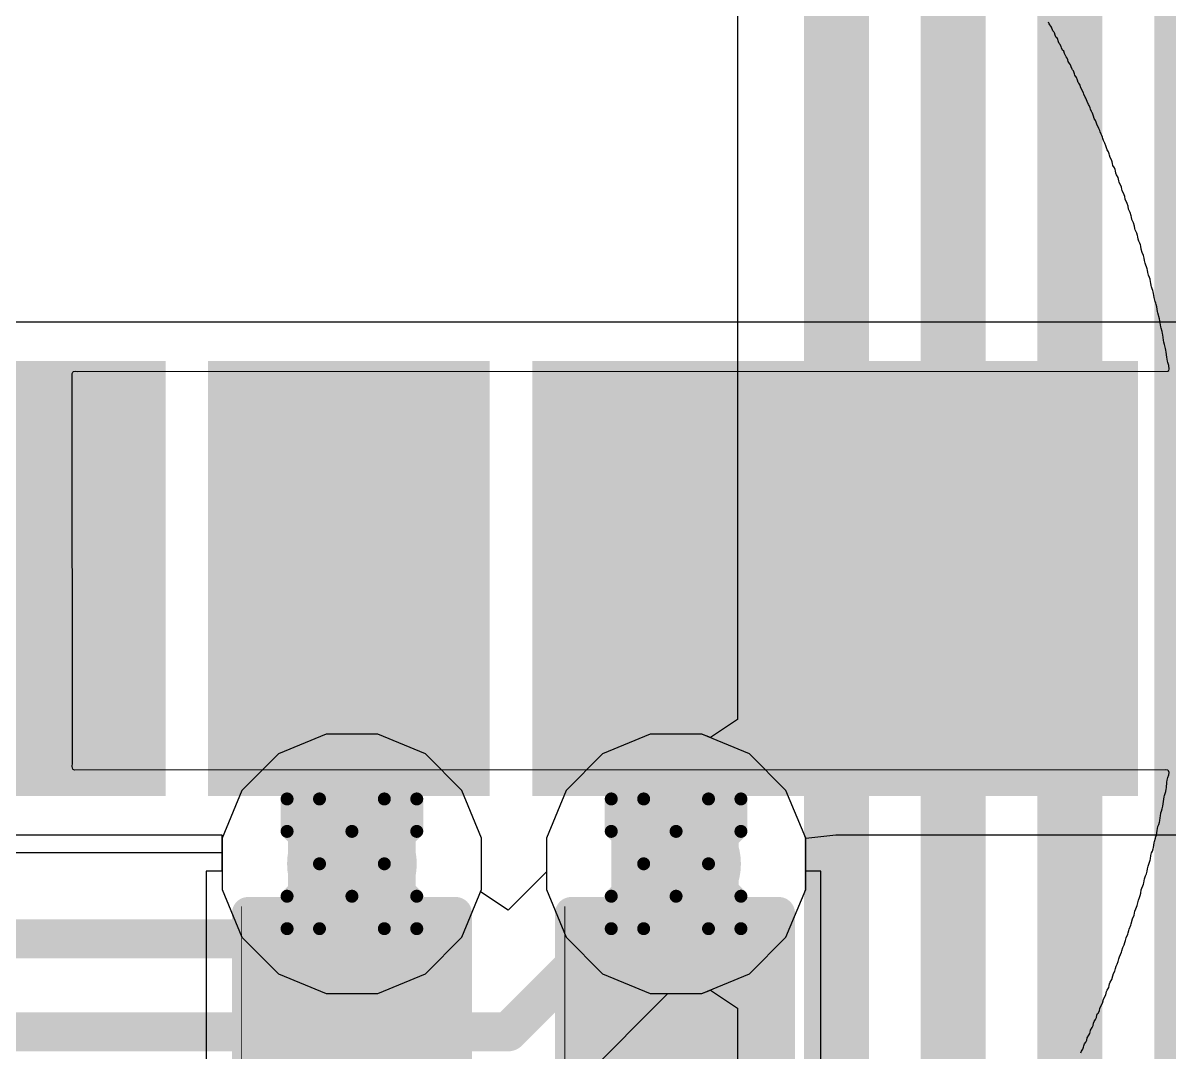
# Model space of a CAD drawing. Header units: inches. Extents: x -13 to 356, y -4 to 120.
# Drawn here: x 20.821 to 25.311, y 17.483 to 21.513 of the extents above; entities that cross this region are included whole.
import ezdxf

# ---------------------------------------------------------------- set-up
doc = ezdxf.new("R2010")
doc.units = ezdxf.units.IN
for name, color, linetype in [('Bottom Layer', 5, 'Continuous'), ('Bottom Overlay', 54, 'Continuous'), ('Drill Drawing', 1, 'Continuous'), ('GND', 16, 'Continuous'), ('POWER', 76, 'Continuous'), ('Top Layer', 1, 'Continuous'), ('Top Overlay', 2, 'Continuous'), ('Top Paste', 8, 'Continuous'), ('Top Solder', 216, 'Continuous'), ('Via Holes', 16, 'Continuous')]:
    doc.layers.add(name, color=color, linetype=linetype)

# ---------------------------------------------------------------- blocks, each defined once
blk = doc.blocks.new('R___0402_11')
at = {"layer": 'Top Layer'}
for points in [[(-0.6985, -0.3175), (-0.6985, 0.3175), (-0.2413, 0.3175), (-0.2413, -0.3175)], [(0.2413, -0.3175), (0.2413, 0.3175), (0.6985, 0.3175), (0.6985, -0.3175)]]:
    blk.add_hatch(color=1, dxfattribs=at).paths.add_polyline_path(points)
at = {"layer": 'Top Paste'}
for points in [[(-0.6985, -0.3175), (-0.6985, 0.3175), (-0.2413, 0.3175), (-0.2413, -0.3175)], [(0.2413, -0.3175), (0.2413, 0.3175), (0.6985, 0.3175), (0.6985, -0.3175)]]:
    blk.add_hatch(color=8, dxfattribs=at).paths.add_polyline_path(points)
at = {"layer": 'Top Solder'}
for points in [[(-0.7535, -0.3725), (-0.7535, 0.3725), (-0.1863, 0.3725), (-0.1863, -0.3725)], [(0.1863, -0.3725), (0.1863, 0.3725), (0.7535, 0.3725), (0.7535, -0.3725)]]:
    blk.add_hatch(color=216, dxfattribs=at).paths.add_polyline_path(points)
at = {"layer": 'Top Overlay'}
for points in [[(-0.7874, -0.4064, 0.127, 0.127, 0), (-0.7874, 0.4064, 0.127, 0.127, 0)], [(0.7874, 0.4064, 0.127, 0.127, 0), (-0.7874, 0.4064, 0.127, 0.127, 0)], [(0.7874, -0.4064, 0.127, 0.127, 0), (0.7874, 0.4064, 0.127, 0.127, 0)], [(0.7874, -0.4064, 0.127, 0.127, 0), (-0.7874, -0.4064, 0.127, 0.127, 0)], [(0.8128, -0.4318, 0.00323, 0.00323, 0), (-0.8128, -0.4318, 0.00323, 0.00323, 0)]]:
    blk.add_lwpolyline(points, format="xyseb", dxfattribs=at)
for points in [[(-0.8191, 0.4064, 0.0635, 0.0635, 1), (-0.7556, 0.4064, 0.0635, 0.0635, 1)], [(-0.8191, 0.4064, 0.0635, 0.0635, 1), (-0.7556, 0.4064, 0.0635, 0.0635, 1)], [(0.7556, 0.4064, 0.0635, 0.0635, 1), (0.8191, 0.4064, 0.0635, 0.0635, 1)], [(0.7556, 0.4064, 0.0635, 0.0635, 1), (0.8191, 0.4064, 0.0635, 0.0635, 1)], [(-0.8191, -0.4064, 0.0635, 0.0635, 1), (-0.7556, -0.4064, 0.0635, 0.0635, 1)], [(-0.8191, -0.4064, 0.0635, 0.0635, 1), (-0.7556, -0.4064, 0.0635, 0.0635, 1)], [(0.7556, -0.4064, 0.0635, 0.0635, 1), (0.8191, -0.4064, 0.0635, 0.0635, 1)], [(0.7556, -0.4064, 0.0635, 0.0635, 1), (0.8191, -0.4064, 0.0635, 0.0635, 1)], [(-0.8136, -0.4318, 0.00161, 0.00161, 1), (-0.812, -0.4318, 0.00161, 0.00161, 1)], [(0.812, -0.4318, 0.00161, 0.00161, 1), (0.8136, -0.4318, 0.00161, 0.00161, 1)]]:
    blk.add_lwpolyline(points, format="xyseb", close=True, dxfattribs=at)
blk = doc.blocks.new('R___0402_12')
at = {"layer": 'Top Layer'}
for points in [[(-0.6985, -0.3175), (-0.6985, 0.3175), (-0.2413, 0.3175), (-0.2413, -0.3175)], [(0.2413, -0.3175), (0.2413, 0.3175), (0.6985, 0.3175), (0.6985, -0.3175)]]:
    blk.add_hatch(color=1, dxfattribs=at).paths.add_polyline_path(points)
at = {"layer": 'Top Paste'}
for points in [[(-0.6985, -0.3175), (-0.6985, 0.3175), (-0.2413, 0.3175), (-0.2413, -0.3175)], [(0.2413, -0.3175), (0.2413, 0.3175), (0.6985, 0.3175), (0.6985, -0.3175)]]:
    blk.add_hatch(color=8, dxfattribs=at).paths.add_polyline_path(points)
at = {"layer": 'Top Solder'}
for points in [[(-0.7535, -0.3725), (-0.7535, 0.3725), (-0.1863, 0.3725), (-0.1863, -0.3725)], [(0.1863, -0.3725), (0.1863, 0.3725), (0.7535, 0.3725), (0.7535, -0.3725)]]:
    blk.add_hatch(color=216, dxfattribs=at).paths.add_polyline_path(points)
at = {"layer": 'Top Overlay'}
for points in [[(-0.7874, -0.4064, 0.127, 0.127, 0), (-0.7874, 0.4064, 0.127, 0.127, 0)], [(0.7874, 0.4064, 0.127, 0.127, 0), (-0.7874, 0.4064, 0.127, 0.127, 0)], [(0.7874, -0.4064, 0.127, 0.127, 0), (0.7874, 0.4064, 0.127, 0.127, 0)], [(0.7874, -0.4064, 0.127, 0.127, 0), (-0.7874, -0.4064, 0.127, 0.127, 0)], [(0.8128, -0.4318, 0.00323, 0.00323, 0), (-0.8128, -0.4318, 0.00323, 0.00323, 0)]]:
    blk.add_lwpolyline(points, format="xyseb", dxfattribs=at)
for points in [[(-0.8191, 0.4064, 0.0635, 0.0635, 1), (-0.7556, 0.4064, 0.0635, 0.0635, 1)], [(-0.8191, 0.4064, 0.0635, 0.0635, 1), (-0.7556, 0.4064, 0.0635, 0.0635, 1)], [(0.7556, 0.4064, 0.0635, 0.0635, 1), (0.8191, 0.4064, 0.0635, 0.0635, 1)], [(0.7556, 0.4064, 0.0635, 0.0635, 1), (0.8191, 0.4064, 0.0635, 0.0635, 1)], [(-0.8191, -0.4064, 0.0635, 0.0635, 1), (-0.7556, -0.4064, 0.0635, 0.0635, 1)], [(-0.8191, -0.4064, 0.0635, 0.0635, 1), (-0.7556, -0.4064, 0.0635, 0.0635, 1)], [(0.7556, -0.4064, 0.0635, 0.0635, 1), (0.8191, -0.4064, 0.0635, 0.0635, 1)], [(0.7556, -0.4064, 0.0635, 0.0635, 1), (0.8191, -0.4064, 0.0635, 0.0635, 1)], [(-0.8136, -0.4318, 0.00161, 0.00161, 1), (-0.812, -0.4318, 0.00161, 0.00161, 1)], [(0.812, -0.4318, 0.00161, 0.00161, 1), (0.8136, -0.4318, 0.00161, 0.00161, 1)]]:
    blk.add_lwpolyline(points, format="xyseb", close=True, dxfattribs=at)
blk = doc.blocks.new('41_SMD_M______21')
at = {"layer": 'Top Layer'}
for points in [[(8, 2.98), (9.5, 2.98), (9.5, 2.08), (8, 2.08)], [(8, 1.71), (9.5, 1.71), (9.5, 0.81), (8, 0.81)], [(8, 0.44), (9.5, 0.44), (9.5, -0.46), (8, -0.46)], [(8, -0.83), (9.5, -0.83), (9.5, -1.73), (8, -1.73)]]:
    blk.add_hatch(color=1, dxfattribs=at).paths.add_polyline_path(points)
at = {"layer": 'Top Paste'}
for points in [[(8, 2.98), (9.5, 2.98), (9.5, 2.08), (8, 2.08)], [(8, 1.71), (9.5, 1.71), (9.5, 0.81), (8, 0.81)], [(8, 0.44), (9.5, 0.44), (9.5, -0.46), (8, -0.46)], [(8, -0.83), (9.5, -0.83), (9.5, -1.73), (8, -1.73)]]:
    blk.add_hatch(color=8, dxfattribs=at).paths.add_polyline_path(points)
at = {"layer": 'Top Solder'}
for points in [[(7.8984, 3.0816), (9.6016, 3.0816), (9.6016, 1.9784), (7.8984, 1.9784)], [(7.8984, 1.8116), (9.6016, 1.8116), (9.6016, 0.7084), (7.8984, 0.7084)], [(7.8984, 0.5416), (9.6016, 0.5416), (9.6016, -0.5616), (7.8984, -0.5616)], [(7.8984, -0.7284), (9.6016, -0.7284), (9.6016, -1.8316), (7.8984, -1.8316)]]:
    blk.add_hatch(color=216, dxfattribs=at).paths.add_polyline_path(points)

msp = doc.modelspace()

# ---------------------------------------------------------------- hatches: boundary and pattern name
at = {"layer": 'Bottom Layer'}
h = msp.add_hatch(color=5, dxfattribs=at)
edge = h.paths.add_edge_path()
edge.add_arc((22.1096, 18.2198), 0.254, 0, 360)
h = msp.add_hatch(color=5, dxfattribs=at)
edge = h.paths.add_edge_path()
edge.add_arc((23.3796, 18.2198), 0.254, 0, 360)
at = {"layer": 'GND'}
h = msp.add_hatch(color=16, dxfattribs=at)
edge = h.paths.add_edge_path()
edge.add_arc((22.1096, 18.2198), 0.254, 0, 360)
h = msp.add_hatch(color=16, dxfattribs=at)
edge = h.paths.add_edge_path()
edge.add_arc((23.3796, 18.2198), 0.254, 0, 360)
at = {"layer": 'POWER'}
h = msp.add_hatch(color=76, dxfattribs=at)
edge = h.paths.add_edge_path()
edge.add_arc((22.1096, 18.2198), 0.254, 0, 360)
h = msp.add_hatch(color=76, dxfattribs=at)
edge = h.paths.add_edge_path()
edge.add_arc((23.3796, 18.2198), 0.254, 0, 360)
at = {"layer": 'Top Layer'}
for points in [[(21.8596, 17.7089), (22.3596, 17.7089), (22.3596, 19.337), (21.8596, 19.337)], [(23.1255, 17.7089), (23.6254, 17.7089), (23.6254, 19.337), (23.1255, 19.337)]]:
    msp.add_hatch(color=1, dxfattribs=at).paths.add_polyline_path(points)
h = msp.add_hatch(color=1, dxfattribs=at)
edge = h.paths.add_edge_path()
edge.add_arc((22.1096, 18.2198), 0.254, 0, 360)
h = msp.add_hatch(color=1, dxfattribs=at)
edge = h.paths.add_edge_path()
edge.add_arc((23.3796, 18.2198), 0.254, 0, 360)
at = {"layer": 'Via Holes'}
h = msp.add_hatch(color=7, dxfattribs=at)
edge = h.paths.add_edge_path()
edge.add_arc((22.1096, 18.2198), 0.127, 0, 360)
h = msp.add_hatch(color=7, dxfattribs=at)
edge = h.paths.add_edge_path()
edge.add_arc((23.3796, 18.2198), 0.127, 0, 360)

# ---------------------------------------------------------------- linework, layer by layer
at = {"layer": 'Bottom Layer'}
for p, q in [((23.6196, 24.8335), (23.6196, 18.7845)), ((23.6196, 18.7845), (23.514, 18.7139)), ((22.0085, 18.7278), (21.8218, 18.6504)), ((22.2106, 18.7278), (22.0085, 18.7278)), ((22.3973, 18.6504), (22.2106, 18.7278)), ((23.2785, 18.7278), (23.0918, 18.6504)), ((23.4806, 18.7278), (23.2785, 18.7278)), ((23.514, 18.7139), (23.4806, 18.7278)), ((21.8218, 18.6504), (21.6789, 18.5075)), ((22.5402, 18.5075), (22.3973, 18.6504)), ((23.0918, 18.6504), (22.9489, 18.5075)), ((21.6789, 18.5075), (21.6016, 18.3208)), ((22.6176, 18.3208), (22.5402, 18.5075)), ((22.9489, 18.5075), (22.8716, 18.3208)), ((21.6016, 18.3208), (21.6016, 18.1187)), ((22.6176, 18.1187), (22.6176, 18.3208)), ((22.8716, 18.3208), (22.8716, 18.1187)), ((21.6016, 18.1187), (21.6789, 17.932)), ((22.5402, 17.932), (22.6176, 18.1187)), ((22.8716, 18.1187), (22.9489, 17.932)), ((21.6789, 17.932), (21.8218, 17.7891)), ((22.3973, 17.7891), (22.5402, 17.932)), ((22.9489, 17.932), (23.0918, 17.7891)), ((21.8218, 17.7891), (22.0085, 17.7118)), ((22.2106, 17.7118), (22.3973, 17.7891)), ((23.0918, 17.7891), (23.2785, 17.7118)), ((22.0085, 17.7118), (22.2106, 17.7118)), ((23.2785, 17.7118), (23.4806, 17.7118)), ((23.4806, 17.7118), (23.514, 17.7256)), ((23.514, 17.7256), (23.6196, 17.655)), ((23.6196, 17.655), (23.6196, 16.8495))]:
    msp.add_line(p, q, dxfattribs=at)
for points in [[(25.3797, 5.0975, 0.254, 0.254, 0), (25.3797, 25.5626, 0.254, 0.254, 0)], [(24.9225, 6.233, 0.254, 0.254, 0), (24.9225, 25.3732, 0.254, 0.254, 0)], [(24.4653, 7.3872, 0.254, 0.254, 0), (24.4653, 25.1838, 0.254, 0.254, 0)], [(24.0081, 11.9742, 0.254, 0.254, 0), (24.0081, 24.9944, 0.254, 0.254, 0)]]:
    msp.add_lwpolyline(points, format="xyseb", dxfattribs=at)
at = {"layer": 'Bottom Overlay'}
for p, q in [((24.8407, 21.5092), (24.8387, 21.5163)), ((24.8498, 21.4962), (24.8407, 21.5092)), ((24.855, 21.4819), (24.8498, 21.4962)), ((24.8589, 21.478), (24.855, 21.4819)), ((24.8602, 21.4754), (24.8589, 21.478)), ((24.8621, 21.4735), (24.8602, 21.4754)), ((24.8653, 21.4651), (24.8621, 21.4735)), ((24.8679, 21.4586), (24.8653, 21.4651)), ((24.8692, 21.456), (24.8679, 21.4586)), ((24.8738, 21.4514), (24.8692, 21.456)), ((24.8783, 21.4391), (24.8738, 21.4514)), ((24.8809, 21.4326), (24.8783, 21.4391)), ((24.8835, 21.43), (24.8809, 21.4326)), ((24.8887, 21.4209), (24.8835, 21.43)), ((24.89, 21.4157), (24.8887, 21.4209)), ((24.8939, 21.4066), (24.89, 21.4157)), ((24.8985, 21.4021), (24.8939, 21.4066)), ((24.9017, 21.3936), (24.8985, 21.4021)), ((24.9082, 21.3794), (24.9017, 21.3936)), ((24.9114, 21.3748), (24.9082, 21.3794)), ((24.914, 21.3683), (24.9114, 21.3748)), ((24.916, 21.3612), (24.914, 21.3683)), ((24.9212, 21.3534), (24.916, 21.3612)), ((24.9244, 21.3489), (24.9212, 21.3534)), ((24.9277, 21.3404), (24.9244, 21.3489)), ((24.9316, 21.3313), (24.9277, 21.3404)), ((24.9329, 21.3287), (24.9316, 21.3313)), ((24.9361, 21.3255), (24.9329, 21.3287)), ((24.9406, 21.3132), (24.9361, 21.3255)), ((24.9419, 21.308), (24.9406, 21.3132)), ((24.9484, 21.2989), (24.9419, 21.308)), ((24.9523, 21.2885), (24.9484, 21.2989)), ((24.9549, 21.2794), (24.9523, 21.2885)), ((24.9569, 21.2774), (24.9549, 21.2794)), ((24.9621, 21.2697), (24.9569, 21.2774)), ((24.964, 21.2625), (24.9621, 21.2697)), ((24.9705, 21.2482), (24.964, 21.2625)), ((24.9757, 21.2391), (24.9705, 21.2482)), ((24.977, 21.234), (24.9757, 21.2391)), ((24.9822, 21.2223), (24.977, 21.234)), ((24.9854, 21.2177), (24.9822, 21.2223)), ((24.99, 21.2054), (24.9854, 21.2177)), ((24.9952, 21.1937), (24.99, 21.2054)), ((24.9984, 21.1892), (24.9952, 21.1937)), ((25.0017, 21.1807), (24.9984, 21.1892)), ((25.003, 21.1755), (25.0017, 21.1807)), ((25.0069, 21.1664), (25.003, 21.1755)), ((25.0082, 21.1638), (25.0069, 21.1664)), ((25.0101, 21.1619), (25.0082, 21.1638)), ((25.0127, 21.1554), (25.0101, 21.1619)), ((25.0147, 21.147), (25.0127, 21.1554)), ((25.0179, 21.1385), (25.0147, 21.147)), ((25.0231, 21.1307), (25.0179, 21.1385)), ((25.0257, 21.1242), (25.0231, 21.1307)), ((25.0276, 21.1158), (25.0257, 21.1242)), ((25.0361, 21.0996), (25.0276, 21.1158)), ((25.0393, 21.0911), (25.0361, 21.0996)), ((25.0406, 21.0859), (25.0393, 21.0911)), ((25.0445, 21.0769), (25.0406, 21.0859)), ((25.0478, 21.0723), (25.0445, 21.0769)), ((25.0504, 21.0658), (25.0478, 21.0723)), ((25.0517, 21.0606), (25.0504, 21.0658)), ((25.0536, 21.0522), (25.0517, 21.0606)), ((25.0594, 21.0424), (25.0536, 21.0522)), ((25.0633, 21.0321), (25.0594, 21.0424)), ((25.0653, 21.0236), (25.0633, 21.0321)), ((25.0685, 21.0152), (25.0653, 21.0236)), ((25.0737, 21.0074), (25.0685, 21.0152)), ((25.0757, 21.0003), (25.0737, 21.0074)), ((25.077, 20.9951), (25.0757, 21.0003)), ((25.0796, 20.986), (25.077, 20.9951)), ((25.0848, 20.9769), (25.0796, 20.986)), ((25.088, 20.9684), (25.0848, 20.9769)), ((25.0893, 20.962), (25.088, 20.9684)), ((25.0913, 20.9548), (25.0893, 20.962)), ((25.0971, 20.9451), (25.0913, 20.9548)), ((25.0997, 20.9386), (25.0971, 20.9451)), ((25.101, 20.9334), (25.0997, 20.9386)), ((25.1029, 20.925), (25.101, 20.9334)), ((25.1055, 20.9185), (25.1029, 20.925)), ((25.1114, 20.9074), (25.1055, 20.9185)), ((25.1146, 20.8938), (25.1114, 20.9074)), ((25.1159, 20.8886), (25.1146, 20.8938)), ((25.125, 20.8691), (25.1159, 20.8886)), ((25.1263, 20.8613), (25.125, 20.8691)), ((25.1276, 20.8561), (25.1263, 20.8613)), ((25.1347, 20.8399), (25.1276, 20.8561)), ((25.1373, 20.8334), (25.1347, 20.8399)), ((25.1393, 20.8224), (25.1373, 20.8334)), ((25.1464, 20.8062), (25.1393, 20.8224)), ((25.1503, 20.7958), (25.1464, 20.8062)), ((25.1523, 20.7834), (25.1503, 20.7958)), ((25.1581, 20.7698), (25.1523, 20.7834)), ((25.1627, 20.7575), (25.1581, 20.7698)), ((25.164, 20.7523), (25.1627, 20.7575)), ((25.1653, 20.7432), (25.164, 20.7523)), ((25.1711, 20.7296), (25.1653, 20.7432)), ((25.1756, 20.7172), (25.1711, 20.7296)), ((25.1769, 20.7081), (25.1756, 20.7172)), ((25.1782, 20.7029), (25.1769, 20.7081)), ((25.1841, 20.6893), (25.1782, 20.7029)), ((25.1873, 20.6809), (25.1841, 20.6893)), ((25.1886, 20.6757), (25.1873, 20.6809)), ((25.1899, 20.6666), (25.1886, 20.6757)), ((25.1925, 20.6575), (25.1899, 20.6666)), ((25.1958, 20.6504), (25.1925, 20.6575)), ((25.1984, 20.6439), (25.1958, 20.6504)), ((25.1997, 20.6387), (25.1984, 20.6439)), ((25.2016, 20.6263), (25.1997, 20.6387)), ((25.2055, 20.6134), (25.2016, 20.6263)), ((25.2107, 20.6017), (25.2055, 20.6134)), ((25.2133, 20.5913), (25.2107, 20.6017)), ((25.2146, 20.5822), (25.2133, 20.5913)), ((25.2172, 20.5718), (25.2146, 20.5822)), ((25.2204, 20.5647), (25.2172, 20.5718)), ((25.223, 20.5582), (25.2204, 20.5647)), ((25.225, 20.5497), (25.223, 20.5582)), ((25.2263, 20.5445), (25.225, 20.5497)), ((25.2276, 20.5355), (25.2263, 20.5445)), ((25.2308, 20.5244), (25.2276, 20.5355)), ((25.2341, 20.516), (25.2308, 20.5244)), ((25.2367, 20.5095), (25.2341, 20.516)), ((25.238, 20.4991), (25.2367, 20.5095)), ((25.2393, 20.4939), (25.238, 20.4991)), ((25.2406, 20.4848), (25.2393, 20.4939)), ((25.2419, 20.4796), (25.2406, 20.4848)), ((25.2451, 20.4712), (25.2419, 20.4796)), ((25.2477, 20.4647), (25.2451, 20.4712)), ((25.249, 20.4595), (25.2477, 20.4647)), ((25.2503, 20.453), (25.249, 20.4595)), ((25.2522, 20.4381), (25.2503, 20.453)), ((25.2535, 20.4329), (25.2522, 20.4381)), ((25.2568, 20.4219), (25.2535, 20.4329)), ((25.2594, 20.4154), (25.2568, 20.4219)), ((25.2607, 20.4102), (25.2594, 20.4154)), ((25.2626, 20.4004), (25.2607, 20.4102)), ((25.2652, 20.3823), (25.2626, 20.4004)), ((25.2665, 20.3771), (25.2652, 20.3823)), ((25.2737, 20.3543), (25.2665, 20.3771)), ((25.2782, 20.3225), (25.2737, 20.3543)), ((25.2795, 20.3173), (25.2782, 20.3225)), ((25.2834, 20.3044), (25.2795, 20.3173)), ((25.2854, 20.2972), (25.2834, 20.3044)), ((25.2866, 20.2907), (25.2854, 20.2972)), ((25.2892, 20.2699), (25.2866, 20.2907)), ((25.2905, 20.2622), (25.2892, 20.2699)), ((25.2925, 20.2537), (25.2905, 20.2622)), ((25.2957, 20.2427), (25.2925, 20.2537)), ((25.297, 20.2375), (25.2957, 20.2427)), ((25.2983, 20.231), (25.297, 20.2375)), ((25.2996, 20.2232), (25.2983, 20.231)), ((25.3016, 20.2044), (25.2996, 20.2232)), ((25.3042, 20.1888), (25.3016, 20.2044)), ((25.3055, 20.1836), (25.3042, 20.1888)), ((25.3081, 20.1745), (25.3055, 20.1836)), ((25.3094, 20.1706), (25.3081, 20.1745)), ((25.3107, 20.1563), (25.3094, 20.1706)), ((21.0139, 20.1401), (21.0158, 20.1447)), ((21.0145, 18.6139), (21.0139, 20.1401)), ((21.0158, 20.1447), (21.0191, 20.1479)), ((21.0191, 20.1479), (21.0282, 20.1492)), ((21.0282, 20.1492), (21.0333, 20.1479)), ((21.0333, 20.1479), (25.3061, 20.1492)), ((25.3061, 20.1492), (25.3094, 20.1512)), ((25.3094, 20.1512), (25.3107, 20.1563)), ((21.0132, 18.601), (21.0145, 18.6139)), ((21.0158, 18.5906), (21.0132, 18.601)), ((21.0178, 18.5886), (21.0158, 18.5906)), ((21.0223, 18.5867), (21.0178, 18.5886)), ((25.297, 18.5873), (21.0223, 18.5867)), ((25.3061, 18.586), (25.297, 18.5873)), ((25.3022, 18.5393), (25.3035, 18.5471)), ((25.3035, 18.5471), (25.3061, 18.5575)), ((25.3081, 18.5841), (25.3061, 18.586)), ((25.3061, 18.5575), (25.3094, 18.5685)), ((25.3107, 18.5776), (25.3081, 18.5841)), ((25.3094, 18.5685), (25.3107, 18.5776)), ((25.2964, 18.4984), (25.2977, 18.5036)), ((25.2977, 18.5036), (25.299, 18.5127)), ((25.299, 18.5127), (25.3003, 18.5179)), ((25.3003, 18.5179), (25.3022, 18.5393)), ((25.286, 18.4452), (25.2886, 18.4633)), ((25.2886, 18.4633), (25.2918, 18.4822)), ((25.2918, 18.4822), (25.2931, 18.4874)), ((25.2931, 18.4874), (25.2964, 18.4984)), ((25.2769, 18.4062), (25.2782, 18.4192)), ((25.2782, 18.4192), (25.2808, 18.4257)), ((25.2808, 18.4257), (25.2834, 18.4348)), ((25.2834, 18.4348), (25.286, 18.4452)), ((25.2672, 18.3653), (25.2704, 18.3738)), ((25.2704, 18.3738), (25.273, 18.3828)), ((25.273, 18.3828), (25.2743, 18.388)), ((25.2743, 18.388), (25.2756, 18.401)), ((25.2756, 18.401), (25.2769, 18.4062)), ((25.2581, 18.3199), (25.2594, 18.3251)), ((25.2594, 18.3251), (25.2613, 18.3322)), ((25.2613, 18.3322), (25.2639, 18.3504)), ((25.2639, 18.3504), (25.2672, 18.3653)), ((25.2458, 18.2699), (25.2483, 18.279)), ((25.2483, 18.279), (25.2496, 18.2842)), ((25.2496, 18.2842), (25.2522, 18.3023)), ((25.2522, 18.3023), (25.2535, 18.3075)), ((25.2535, 18.3075), (25.2581, 18.3199)), ((25.2321, 18.2186), (25.2367, 18.2335)), ((25.2367, 18.2335), (25.238, 18.2387)), ((25.238, 18.2387), (25.2399, 18.2524)), ((25.2399, 18.2524), (25.2425, 18.2627)), ((25.2425, 18.2627), (25.2458, 18.2699)), ((25.2224, 18.1803), (25.225, 18.1907)), ((25.225, 18.1907), (25.2263, 18.1998)), ((25.2263, 18.1998), (25.2289, 18.2102)), ((25.2289, 18.2102), (25.2321, 18.2186)), ((25.2107, 18.1401), (25.212, 18.1452)), ((25.212, 18.1452), (25.2146, 18.1608)), ((25.2146, 18.1608), (25.2191, 18.1732)), ((25.2191, 18.1732), (25.2224, 18.1803)), ((25.1945, 18.0875), (25.1977, 18.0959)), ((25.1977, 18.0959), (25.2003, 18.105)), ((25.2003, 18.105), (25.2023, 18.1173)), ((25.2023, 18.1173), (25.2042, 18.1245)), ((25.2042, 18.1245), (25.2081, 18.1336)), ((25.2081, 18.1336), (25.2107, 18.1401)), ((25.1802, 18.0433), (25.186, 18.057)), ((25.186, 18.057), (25.1886, 18.0673)), ((25.1886, 18.0673), (25.1906, 18.0771)), ((25.1906, 18.0771), (25.1945, 18.0875)), ((25.1672, 18.0044), (25.1743, 18.0193)), ((25.1743, 18.0193), (25.1769, 18.0349)), ((25.1769, 18.0349), (25.1802, 18.0433)), ((25.1529, 17.9589), (25.1542, 17.9641)), ((25.1542, 17.9641), (25.1614, 17.9791)), ((25.1614, 17.9791), (25.1627, 17.9843)), ((25.1627, 17.9843), (25.1672, 18.0044)), ((25.138, 17.9115), (25.1399, 17.92)), ((25.1399, 17.92), (25.1412, 17.9252)), ((25.1412, 17.9252), (25.1432, 17.9297)), ((25.1432, 17.9297), (25.1497, 17.944)), ((25.1497, 17.944), (25.151, 17.9492)), ((25.151, 17.9492), (25.1529, 17.9589)), ((25.1166, 17.8551), (25.125, 17.8739)), ((25.125, 17.8739), (25.1263, 17.8791)), ((25.1263, 17.8791), (25.1296, 17.8927)), ((25.1296, 17.8927), (25.1354, 17.9025)), ((25.1354, 17.9025), (25.138, 17.9115)), ((25.1036, 17.8187), (25.1075, 17.8265)), ((25.1075, 17.8265), (25.112, 17.8375)), ((25.112, 17.8375), (25.1146, 17.8479)), ((25.1146, 17.8479), (25.1166, 17.8551)), ((25.0861, 17.7661), (25.09, 17.7817)), ((25.09, 17.7817), (25.0932, 17.7902)), ((25.0932, 17.7902), (25.099, 17.7999)), ((25.099, 17.7999), (25.1016, 17.8103)), ((25.1016, 17.8103), (25.1036, 17.8187)), ((25.0744, 17.735), (25.0763, 17.7434)), ((25.0763, 17.7434), (25.0776, 17.7499)), ((25.0776, 17.7499), (25.0802, 17.7564)), ((25.0802, 17.7564), (25.0861, 17.7661)), ((25.0543, 17.6902), (25.0627, 17.7064)), ((25.0627, 17.7064), (25.0659, 17.72)), ((25.0659, 17.72), (25.0679, 17.7246)), ((25.0679, 17.7246), (25.0744, 17.735)), ((25.038, 17.6454), (25.04, 17.6538)), ((25.04, 17.6538), (25.0426, 17.6603)), ((25.0426, 17.6603), (25.0497, 17.674)), ((25.0497, 17.674), (25.0523, 17.683)), ((25.0523, 17.683), (25.0543, 17.6902)), ((25.0179, 17.6019), (25.0231, 17.6097)), ((25.0231, 17.6097), (25.0263, 17.6181)), ((25.0263, 17.6181), (25.0283, 17.6266)), ((25.0283, 17.6266), (25.0309, 17.6331)), ((25.0309, 17.6331), (25.0341, 17.6363)), ((25.0341, 17.6363), (25.038, 17.6454)), ((25.0004, 17.5558), (25.0017, 17.561)), ((25.0017, 17.561), (25.0036, 17.5681)), ((25.0036, 17.5681), (25.0101, 17.5785)), ((25.0101, 17.5785), (25.0134, 17.587)), ((25.0134, 17.587), (25.0153, 17.5954)), ((25.0153, 17.5954), (25.0179, 17.6019)), ((24.977, 17.5065), (24.9802, 17.5149)), ((24.9802, 17.5149), (24.9848, 17.5208)), ((24.9848, 17.5208), (24.9887, 17.5298)), ((24.9887, 17.5298), (24.9906, 17.5383)), ((24.9906, 17.5383), (24.9971, 17.5487)), ((24.9971, 17.5487), (25.0004, 17.5558)), ((24.9647, 17.4799), (24.9673, 17.4863)), ((24.9673, 17.4863), (24.9725, 17.4941)), ((24.9725, 17.4941), (24.9757, 17.5013)), ((24.9757, 17.5013), (24.977, 17.5065))]:
    msp.add_line(p, q, dxfattribs=at)
at = {"layer": 'Drill Drawing'}
for points in [[(21.8556, 18.3468, 0.0508, 0.0508, 0), (21.8556, 18.4738, 0.0508, 0.0508, 0)], [(21.8556, 18.4738, 0.0508, 0.0508, 0), (21.9826, 18.4738, 0.0508, 0.0508, 0)], [(21.9826, 18.4738, 0.0508, 0.0508, 0), (22.1096, 18.3468, 0.0508, 0.0508, 0)], [(22.1096, 18.3468, 0.0508, 0.0508, 0), (22.2366, 18.4738, 0.0508, 0.0508, 0)], [(22.2366, 18.4738, 0.0508, 0.0508, 0), (22.3636, 18.4738, 0.0508, 0.0508, 0)], [(22.3636, 18.3468, 0.0508, 0.0508, 0), (22.3636, 18.4738, 0.0508, 0.0508, 0)], [(23.1256, 18.3468, 0.0508, 0.0508, 0), (23.1256, 18.4738, 0.0508, 0.0508, 0)], [(23.1256, 18.4738, 0.0508, 0.0508, 0), (23.2526, 18.4738, 0.0508, 0.0508, 0)], [(23.2526, 18.4738, 0.0508, 0.0508, 0), (23.3796, 18.3468, 0.0508, 0.0508, 0)], [(23.3796, 18.3468, 0.0508, 0.0508, 0), (23.5066, 18.4738, 0.0508, 0.0508, 0)], [(23.5066, 18.4738, 0.0508, 0.0508, 0), (23.6336, 18.4738, 0.0508, 0.0508, 0)], [(23.6336, 18.3468, 0.0508, 0.0508, 0), (23.6336, 18.4738, 0.0508, 0.0508, 0)], [(21.8556, 18.3468, 0.0508, 0.0508, 0), (21.9826, 18.2198, 0.0508, 0.0508, 0)], [(22.2366, 18.2198, 0.0508, 0.0508, 0), (22.3636, 18.3468, 0.0508, 0.0508, 0)], [(23.1256, 18.3468, 0.0508, 0.0508, 0), (23.2526, 18.2198, 0.0508, 0.0508, 0)], [(23.5066, 18.2198, 0.0508, 0.0508, 0), (23.6336, 18.3468, 0.0508, 0.0508, 0)], [(21.8556, 18.0928, 0.0508, 0.0508, 0), (21.9826, 18.2198, 0.0508, 0.0508, 0)], [(22.2366, 18.2198, 0.0508, 0.0508, 0), (22.3636, 18.0928, 0.0508, 0.0508, 0)], [(23.1256, 18.0928, 0.0508, 0.0508, 0), (23.2526, 18.2198, 0.0508, 0.0508, 0)], [(23.5066, 18.2198, 0.0508, 0.0508, 0), (23.6336, 18.0928, 0.0508, 0.0508, 0)], [(21.8556, 17.9658, 0.0508, 0.0508, 0), (21.8556, 18.0928, 0.0508, 0.0508, 0)], [(21.9826, 17.9658, 0.0508, 0.0508, 0), (22.1096, 18.0928, 0.0508, 0.0508, 0)], [(22.1096, 18.0928, 0.0508, 0.0508, 0), (22.2366, 17.9658, 0.0508, 0.0508, 0)], [(22.3636, 17.9658, 0.0508, 0.0508, 0), (22.3636, 18.0928, 0.0508, 0.0508, 0)], [(23.1256, 17.9658, 0.0508, 0.0508, 0), (23.1256, 18.0928, 0.0508, 0.0508, 0)], [(23.2526, 17.9658, 0.0508, 0.0508, 0), (23.3796, 18.0928, 0.0508, 0.0508, 0)], [(23.3796, 18.0928, 0.0508, 0.0508, 0), (23.5066, 17.9658, 0.0508, 0.0508, 0)], [(23.6336, 17.9658, 0.0508, 0.0508, 0), (23.6336, 18.0928, 0.0508, 0.0508, 0)], [(21.8556, 17.9658, 0.0508, 0.0508, 0), (21.9826, 17.9658, 0.0508, 0.0508, 0)], [(22.2366, 17.9658, 0.0508, 0.0508, 0), (22.3636, 17.9658, 0.0508, 0.0508, 0)], [(23.1256, 17.9658, 0.0508, 0.0508, 0), (23.2526, 17.9658, 0.0508, 0.0508, 0)], [(23.5066, 17.9658, 0.0508, 0.0508, 0), (23.6336, 17.9658, 0.0508, 0.0508, 0)]]:
    msp.add_lwpolyline(points, format="xyseb", dxfattribs=at)
for points in [[(21.8429, 18.4738, 0.0254, 0.0254, 1), (21.8683, 18.4738, 0.0254, 0.0254, 1)], [(21.8429, 18.4738, 0.0254, 0.0254, 1), (21.8683, 18.4738, 0.0254, 0.0254, 1)], [(21.9699, 18.4738, 0.0254, 0.0254, 1), (21.9953, 18.4738, 0.0254, 0.0254, 1)], [(21.9699, 18.4738, 0.0254, 0.0254, 1), (21.9953, 18.4738, 0.0254, 0.0254, 1)], [(22.2239, 18.4738, 0.0254, 0.0254, 1), (22.2493, 18.4738, 0.0254, 0.0254, 1)], [(22.2239, 18.4738, 0.0254, 0.0254, 1), (22.2493, 18.4738, 0.0254, 0.0254, 1)], [(22.3509, 18.4738, 0.0254, 0.0254, 1), (22.3763, 18.4738, 0.0254, 0.0254, 1)], [(22.3509, 18.4738, 0.0254, 0.0254, 1), (22.3763, 18.4738, 0.0254, 0.0254, 1)], [(23.1129, 18.4738, 0.0254, 0.0254, 1), (23.1383, 18.4738, 0.0254, 0.0254, 1)], [(23.1129, 18.4738, 0.0254, 0.0254, 1), (23.1383, 18.4738, 0.0254, 0.0254, 1)], [(23.2399, 18.4738, 0.0254, 0.0254, 1), (23.2653, 18.4738, 0.0254, 0.0254, 1)], [(23.2399, 18.4738, 0.0254, 0.0254, 1), (23.2653, 18.4738, 0.0254, 0.0254, 1)], [(23.4939, 18.4738, 0.0254, 0.0254, 1), (23.5193, 18.4738, 0.0254, 0.0254, 1)], [(23.4939, 18.4738, 0.0254, 0.0254, 1), (23.5193, 18.4738, 0.0254, 0.0254, 1)], [(23.6209, 18.4738, 0.0254, 0.0254, 1), (23.6463, 18.4738, 0.0254, 0.0254, 1)], [(23.6209, 18.4738, 0.0254, 0.0254, 1), (23.6463, 18.4738, 0.0254, 0.0254, 1)], [(21.8429, 18.3468, 0.0254, 0.0254, 1), (21.8683, 18.3468, 0.0254, 0.0254, 1)], [(21.8429, 18.3468, 0.0254, 0.0254, 1), (21.8683, 18.3468, 0.0254, 0.0254, 1)], [(22.0969, 18.3468, 0.0254, 0.0254, 1), (22.1223, 18.3468, 0.0254, 0.0254, 1)], [(22.0969, 18.3468, 0.0254, 0.0254, 1), (22.1223, 18.3468, 0.0254, 0.0254, 1)], [(22.3509, 18.3468, 0.0254, 0.0254, 1), (22.3763, 18.3468, 0.0254, 0.0254, 1)], [(22.3509, 18.3468, 0.0254, 0.0254, 1), (22.3763, 18.3468, 0.0254, 0.0254, 1)], [(23.1129, 18.3468, 0.0254, 0.0254, 1), (23.1383, 18.3468, 0.0254, 0.0254, 1)], [(23.1129, 18.3468, 0.0254, 0.0254, 1), (23.1383, 18.3468, 0.0254, 0.0254, 1)], [(23.3669, 18.3468, 0.0254, 0.0254, 1), (23.3923, 18.3468, 0.0254, 0.0254, 1)], [(23.3669, 18.3468, 0.0254, 0.0254, 1), (23.3923, 18.3468, 0.0254, 0.0254, 1)], [(23.6209, 18.3468, 0.0254, 0.0254, 1), (23.6463, 18.3468, 0.0254, 0.0254, 1)], [(23.6209, 18.3468, 0.0254, 0.0254, 1), (23.6463, 18.3468, 0.0254, 0.0254, 1)], [(21.9699, 18.2198, 0.0254, 0.0254, 1), (21.9953, 18.2198, 0.0254, 0.0254, 1)], [(21.9699, 18.2198, 0.0254, 0.0254, 1), (21.9953, 18.2198, 0.0254, 0.0254, 1)], [(22.2239, 18.2198, 0.0254, 0.0254, 1), (22.2493, 18.2198, 0.0254, 0.0254, 1)], [(22.2239, 18.2198, 0.0254, 0.0254, 1), (22.2493, 18.2198, 0.0254, 0.0254, 1)], [(23.2399, 18.2198, 0.0254, 0.0254, 1), (23.2653, 18.2198, 0.0254, 0.0254, 1)], [(23.2399, 18.2198, 0.0254, 0.0254, 1), (23.2653, 18.2198, 0.0254, 0.0254, 1)], [(23.4939, 18.2198, 0.0254, 0.0254, 1), (23.5193, 18.2198, 0.0254, 0.0254, 1)], [(23.4939, 18.2198, 0.0254, 0.0254, 1), (23.5193, 18.2198, 0.0254, 0.0254, 1)], [(21.8429, 18.0928, 0.0254, 0.0254, 1), (21.8683, 18.0928, 0.0254, 0.0254, 1)], [(21.8429, 18.0928, 0.0254, 0.0254, 1), (21.8683, 18.0928, 0.0254, 0.0254, 1)], [(22.0969, 18.0928, 0.0254, 0.0254, 1), (22.1223, 18.0928, 0.0254, 0.0254, 1)], [(22.0969, 18.0928, 0.0254, 0.0254, 1), (22.1223, 18.0928, 0.0254, 0.0254, 1)], [(22.3509, 18.0928, 0.0254, 0.0254, 1), (22.3763, 18.0928, 0.0254, 0.0254, 1)], [(22.3509, 18.0928, 0.0254, 0.0254, 1), (22.3763, 18.0928, 0.0254, 0.0254, 1)], [(23.1129, 18.0928, 0.0254, 0.0254, 1), (23.1383, 18.0928, 0.0254, 0.0254, 1)], [(23.1129, 18.0928, 0.0254, 0.0254, 1), (23.1383, 18.0928, 0.0254, 0.0254, 1)], [(23.3669, 18.0928, 0.0254, 0.0254, 1), (23.3923, 18.0928, 0.0254, 0.0254, 1)], [(23.3669, 18.0928, 0.0254, 0.0254, 1), (23.3923, 18.0928, 0.0254, 0.0254, 1)], [(23.6209, 18.0928, 0.0254, 0.0254, 1), (23.6463, 18.0928, 0.0254, 0.0254, 1)], [(23.6209, 18.0928, 0.0254, 0.0254, 1), (23.6463, 18.0928, 0.0254, 0.0254, 1)], [(21.8429, 17.9658, 0.0254, 0.0254, 1), (21.8683, 17.9658, 0.0254, 0.0254, 1)], [(21.8429, 17.9658, 0.0254, 0.0254, 1), (21.8683, 17.9658, 0.0254, 0.0254, 1)], [(21.9699, 17.9658, 0.0254, 0.0254, 1), (21.9953, 17.9658, 0.0254, 0.0254, 1)], [(21.9699, 17.9658, 0.0254, 0.0254, 1), (21.9953, 17.9658, 0.0254, 0.0254, 1)], [(22.2239, 17.9658, 0.0254, 0.0254, 1), (22.2493, 17.9658, 0.0254, 0.0254, 1)], [(22.2239, 17.9658, 0.0254, 0.0254, 1), (22.2493, 17.9658, 0.0254, 0.0254, 1)], [(22.3509, 17.9658, 0.0254, 0.0254, 1), (22.3763, 17.9658, 0.0254, 0.0254, 1)], [(22.3509, 17.9658, 0.0254, 0.0254, 1), (22.3763, 17.9658, 0.0254, 0.0254, 1)], [(23.1129, 17.9658, 0.0254, 0.0254, 1), (23.1383, 17.9658, 0.0254, 0.0254, 1)], [(23.1129, 17.9658, 0.0254, 0.0254, 1), (23.1383, 17.9658, 0.0254, 0.0254, 1)], [(23.2399, 17.9658, 0.0254, 0.0254, 1), (23.2653, 17.9658, 0.0254, 0.0254, 1)], [(23.2399, 17.9658, 0.0254, 0.0254, 1), (23.2653, 17.9658, 0.0254, 0.0254, 1)], [(23.4939, 17.9658, 0.0254, 0.0254, 1), (23.5193, 17.9658, 0.0254, 0.0254, 1)], [(23.4939, 17.9658, 0.0254, 0.0254, 1), (23.5193, 17.9658, 0.0254, 0.0254, 1)], [(23.6209, 17.9658, 0.0254, 0.0254, 1), (23.6463, 17.9658, 0.0254, 0.0254, 1)], [(23.6209, 17.9658, 0.0254, 0.0254, 1), (23.6463, 17.9658, 0.0254, 0.0254, 1)]]:
    msp.add_lwpolyline(points, format="xyseb", close=True, dxfattribs=at)
at = {"layer": 'GND'}
for p, q in [((22.0085, 18.7278), (21.8218, 18.6504)), ((22.2106, 18.7278), (22.0085, 18.7278)), ((22.3973, 18.6504), (22.2106, 18.7278)), ((23.2785, 18.7278), (23.0918, 18.6504)), ((23.4806, 18.7278), (23.2785, 18.7278)), ((23.6673, 18.6504), (23.4806, 18.7278)), ((21.8218, 18.6504), (21.6789, 18.5075)), ((22.5402, 18.5075), (22.3973, 18.6504)), ((23.0918, 18.6504), (22.9489, 18.5075)), ((23.8102, 18.5075), (23.6673, 18.6504)), ((21.6789, 18.5075), (21.6016, 18.3208)), ((22.6176, 18.3208), (22.5402, 18.5075)), ((22.9489, 18.5075), (22.8716, 18.3208)), ((23.8876, 18.3208), (23.8102, 18.5075)), ((21.6016, 18.3208), (21.6016, 18.2626)), ((22.6176, 18.1187), (22.6176, 18.3208)), ((22.8716, 18.3208), (22.8716, 18.1879)), ((23.8876, 18.1187), (23.8876, 18.3208)), ((21.6016, 18.2626), (10.3167, 18.2626)), ((22.8716, 18.1879), (22.7216, 18.0379)), ((22.6139, 18.1098), (22.6176, 18.1187)), ((22.7216, 18.0379), (22.6139, 18.1098)), ((23.8102, 17.932), (23.8876, 18.1187)), ((23.6673, 17.7891), (23.8102, 17.932)), ((23.4806, 17.7118), (23.6673, 17.7891)), ((22.9593, 17.3234), (23.3477, 17.7118)), ((23.3477, 17.7118), (23.4806, 17.7118))]:
    msp.add_line(p, q, dxfattribs=at)
for points in [[(21.8157, 17.9259, 0.1524, 0.1524, 0), (22.1096, 18.2198, 0.1524, 0.1524, 0)], [(22.7213, 17.5615, 0.1524, 0.1524, 0), (23.3796, 18.2198, 0.1524, 0.1524, 0)], [(10.3167, 17.9259, 0.1524, 0.1524, 0), (21.8157, 17.9259, 0.1524, 0.1524, 0)], [(10.4656, 17.5615, 0.1524, 0.1524, 0), (22.7213, 17.5615, 0.1524, 0.1524, 0)]]:
    msp.add_lwpolyline(points, format="xyseb", dxfattribs=at)
for points in [[(22.0715, 18.2198, 0.0762, 0.0762, 1), (22.1477, 18.2198, 0.0762, 0.0762, 1)], [(23.3415, 18.2198, 0.0762, 0.0762, 1), (23.4177, 18.2198, 0.0762, 0.0762, 1)], [(21.7776, 17.9259, 0.0762, 0.0762, 1), (21.8538, 17.9259, 0.0762, 0.0762, 1)], [(21.7776, 17.9259, 0.0762, 0.0762, 1), (21.8538, 17.9259, 0.0762, 0.0762, 1)], [(22.6832, 17.5615, 0.0762, 0.0762, 1), (22.7594, 17.5615, 0.0762, 0.0762, 1)], [(22.6832, 17.5615, 0.0762, 0.0762, 1), (22.7594, 17.5615, 0.0762, 0.0762, 1)]]:
    msp.add_lwpolyline(points, format="xyseb", close=True, dxfattribs=at)
at = {"layer": 'POWER'}
for p, q in [((22.0085, 18.7278), (21.8218, 18.6504)), ((22.2106, 18.7278), (22.0085, 18.7278)), ((22.3973, 18.6504), (22.2106, 18.7278)), ((23.2785, 18.7278), (23.0918, 18.6504)), ((23.4806, 18.7278), (23.2785, 18.7278)), ((23.6673, 18.6504), (23.4806, 18.7278)), ((21.8218, 18.6504), (21.6789, 18.5075)), ((22.5402, 18.5075), (22.3973, 18.6504)), ((23.0918, 18.6504), (22.9489, 18.5075)), ((23.8102, 18.5075), (23.6673, 18.6504)), ((21.6789, 18.5075), (21.6016, 18.3208)), ((22.6176, 18.3208), (22.5402, 18.5075)), ((22.9489, 18.5075), (22.8716, 18.3208)), ((23.8876, 18.3208), (23.8102, 18.5075)), ((21.6016, 18.3208), (21.6016, 18.1187)), ((22.6176, 18.1187), (22.6176, 18.3208)), ((22.8716, 18.3208), (22.8716, 18.1187)), ((23.8876, 18.1187), (23.8876, 18.3208)), ((21.6016, 18.1187), (21.6789, 17.932)), ((22.5402, 17.932), (22.6176, 18.1187)), ((22.8716, 18.1187), (22.9489, 17.932)), ((23.8102, 17.932), (23.8876, 18.1187)), ((21.6789, 17.932), (21.8218, 17.7891)), ((22.3973, 17.7891), (22.5402, 17.932)), ((22.9489, 17.932), (23.0918, 17.7891)), ((23.6673, 17.7891), (23.8102, 17.932)), ((21.8218, 17.7891), (22.0085, 17.7118)), ((22.2106, 17.7118), (22.3973, 17.7891)), ((23.0918, 17.7891), (23.2785, 17.7118)), ((23.4806, 17.7118), (23.6673, 17.7891)), ((22.0085, 17.7118), (22.2106, 17.7118)), ((23.2785, 17.7118), (23.4806, 17.7118))]:
    msp.add_line(p, q, dxfattribs=at)
at = {"layer": 'Top Layer'}
for p, q in [((30.422, 20.341), (14.3375, 20.341)), ((13.774, 18.333), (21.6006, 18.333)), ((21.6006, 18.333), (21.6006, 18.1915)), ((23.8876, 18.3208), (24.0049, 18.333)), ((23.8876, 18.1915), (23.8876, 18.3208)), ((24.0049, 18.333), (25.4936, 18.333)), ((21.6006, 18.1915), (21.5381, 18.1915)), ((21.5381, 18.1915), (21.5381, 17.2263)), ((23.947, 18.1915), (23.8876, 18.1915)), ((23.947, 17.2263), (23.947, 18.1915))]:
    msp.add_line(p, q, dxfattribs=at)

# ---------------------------------------------------------------- block references
at = {"rotation": 270}
for name, p in [('41_SMD_M______21', (22.108, 28.087)), ('R___0402_11', (22.1096, 17.239)), ('R___0402_12', (23.3755, 17.239))]:
    msp.add_blockref(name, p, dxfattribs=at)

doc.saveas('drawing.dxf')
